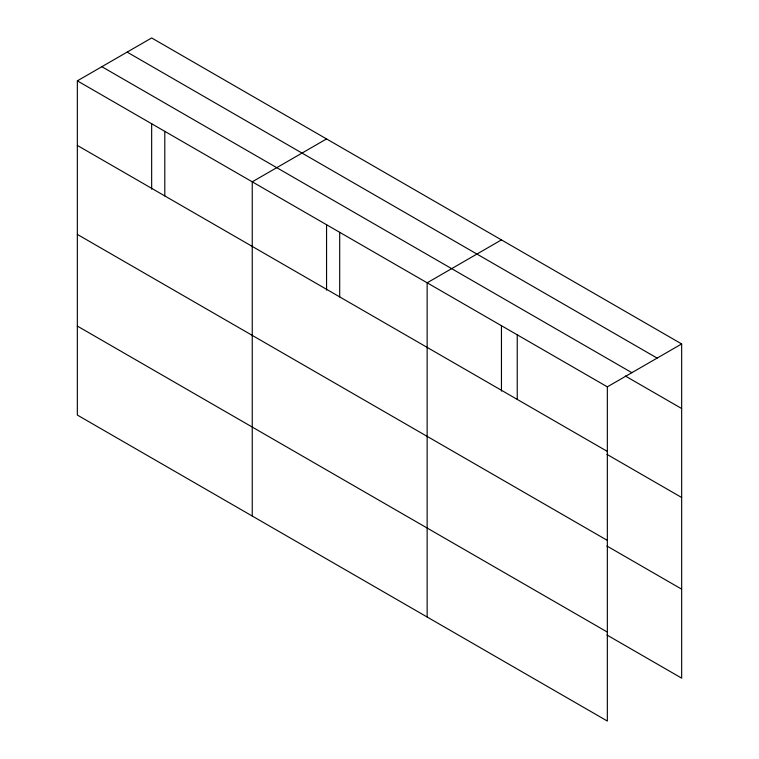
<?xml version="1.0" encoding="UTF-8"?>
<svg xmlns="http://www.w3.org/2000/svg" width="759" height="759" viewBox="0 0 759 759"><rect width="100%" height="100%" fill="white"/><g stroke="black" fill="none" stroke-linecap="round" stroke-linejoin="round"><path stroke-width="1.14" d="M151.658 189.162L151.658 123.603M326.56 290.137L326.56 224.579M77.342 80.852L607.342 386.843L607.342 721.05L77.342 415.059L77.342 80.852L151.658 37.95L681.658 343.941L681.658 678.148L606.915 634.989M326.56 138.925L252.244 181.828L252.244 516.035M501.452 239.901L427.146 282.813L427.146 617.01M607.342 386.843L681.658 343.941M127.132 52.105L657.133 358.096M101.867 66.697L631.867 372.688M625.34 376.009L681.658 408.522M77.342 145.434L607.342 451.425M606.915 454.347L681.658 497.496M77.342 234.408L607.342 540.399M606.915 546.015L681.658 589.164M77.342 326.085L607.342 632.076M517.24 334.833L517.24 399.405M501.452 325.554L501.452 391.113M339.69 232.32L339.69 296.902M164.798 131.345L164.798 195.917"/></g></svg>
